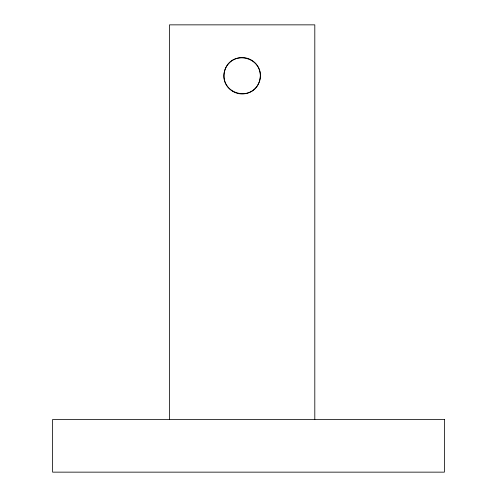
<?xml version="1.0" encoding="UTF-8"?>
<svg xmlns="http://www.w3.org/2000/svg" width="497" height="497" viewBox="0 0 497 497"><rect width="100%" height="100%" fill="white"/><g stroke="black" fill="none" stroke-linecap="round" stroke-linejoin="round"><path stroke-width="0.75" d="M314.806 419.468L314.806 24.85L169.477 24.85L169.477 419.468M224.563 71.046C218.68 94.076 253.296 103.351 259.72 80.464C265.603 57.435 230.987 48.159 224.563 71.046M444.374 419.468L52.626 419.468L52.626 472.15L444.374 472.15L444.374 419.468M233.043 91.516A18.196 18.196 0 0 0 260.341 75.755A18.196 18.196 0 0 0 233.043 59.994A18.196 18.196 0 0 0 233.043 91.516"/></g></svg>
